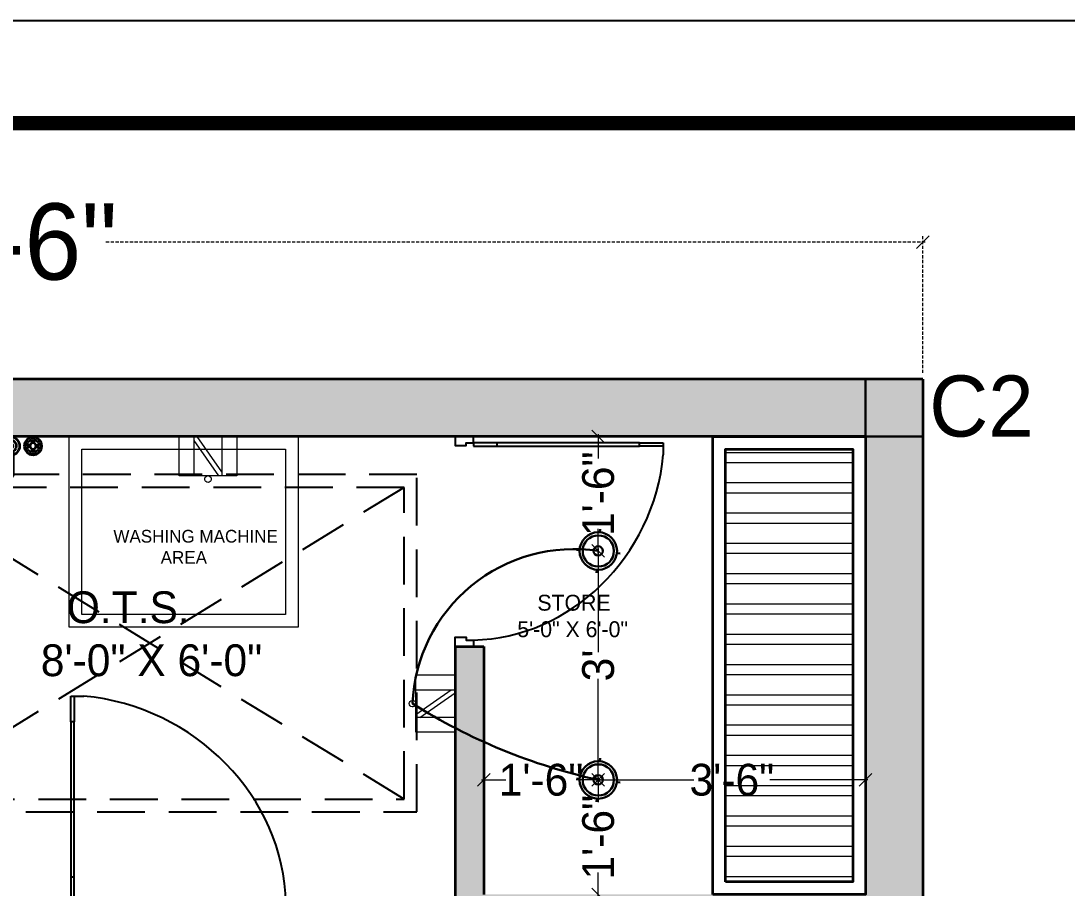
# Model space of a CAD drawing. Header units: millimetres. Extents: x -6808 to 215771, y -89660 to -16303.
# Drawn here: x 111617.9 to 111782.3, y -47087.3 to -46950.9 of the extents above; entities that cross this region are included whole.
import ezdxf

# ---------------------------------------------------------------- set-up
doc = ezdxf.new("R2010")
doc.units = ezdxf.units.MM
doc.header["$PDMODE"] = 35
doc.linetypes.add('ACAD_ISO10W100', pattern=[18, 12, -3, 0, -3])
doc.linetypes.add('DASHED', pattern=[0.75, 0.5, -0.25])
doc.layers.get('0').update_dxf_attribs({"color": 8})
doc.layers.add('AR.furniture', color=7, linetype='Continuous', lineweight=35, true_color=0x009e9e)
doc.layers.add('furniture layout', color=7, linetype='Continuous', lineweight=25, true_color=0x006161)
for name, color, linetype, lineweight in [('col.center', 5, 'ACAD_ISO10W100', 15), ('column', 5, 'Continuous', 30), ('dim2', 6, 'Continuous', 20), ('ELE.13', 7, 'Continuous', 13), ('elec dim.', 251, 'Continuous', 25), ('ELECTRICAL', 150, 'Continuous', 30), ('Projection', 190, 'DASHED', 25), ('text', 7, 'Continuous', 25), ('wall', 7, 'Continuous', 35), ('wokg dim', 152, 'DASHED', 18)]:
    doc.layers.add(name, color=color, linetype=linetype, lineweight=lineweight)
doc.layers.add('FORMAT', color=7, linetype='Continuous')
doc.layers.add('NET 01', color=8, linetype='Continuous')
doc.styles.add('SAJ', font='eurr____.ttf')
doc.dimstyles.new('SAJ', dxfattribs={"dimtxt": 5, "dimasz": 2, "dimexe": 1, "dimexo": 1, "dimgap": 0.09375, "dimtad": 0, "dimdec": 1, "dimzin": 0, "dimdsep": 46, "dimlunit": 4, "dimtxsty": 'SAJ', "dimblk": 'OBLIQUE', "dimcen": 0.125, "dimdle": 0.375, "dimadec": 0, "dimazin": 0, "dimtfac": 1, "dimtdec": 1, "dimtofl": 0, "dimtmove": 0, "dimatfit": 3, "dimldrblk": 'OBLIQUE', "dimfxl": 1, "dimtolj": 1, "dimtzin": 0, "dimlwd": 5, "dimlwe": 5, "dimarcsym": 1})

# ---------------------------------------------------------------- blocks, each defined once
blk = doc.blocks.new('_Oblique')
at = {"color": 0, "linetype": 'ByBlock', "lineweight": -2}
blk.add_line((-0.5, -0.5), (0.5, 0.5), dxfattribs=at)
blk = doc.blocks.new('*D1601')
at = {"layer": 'Defpoints', "color": 0, "transparency": 16777216}
for p in [(111759.62, -46985.69), (111465.62, -47007.26), (111759.62, -47007.26)]:
    blk.add_point(p, dxfattribs=at)
at = {"layer": 'dim2', "color": 0, "linetype": 'DASHED', "lineweight": 5, "transparency": 16777216}
for p, q in [((111465.62, -47006.26), (111465.62, -46984.69)), ((111759.62, -47006.26), (111759.62, -46984.69)), ((111465.24, -46985.69), (111594.16, -46985.69)), ((111759.99, -46985.69), (111631.07, -46985.69))]:
    blk.add_line(p, q, dxfattribs=at)
at = {"layer": 'dim2', "color": 0, "lineweight": 5, "transparency": 16777216, "xscale": 2, "yscale": 2, "zscale": 2, "rotation": 180}
blk.add_blockref('_Oblique', (111465.62, -46985.69), dxfattribs=at)
at = {"layer": 'dim2', "color": 0, "lineweight": 5, "transparency": 16777216, "xscale": 2, "yscale": 2, "zscale": 2}
blk.add_blockref('_Oblique', (111759.62, -46985.69), dxfattribs=at)
at = {"layer": 'dim2', "color": 0, "transparency": 16777216, "insert": (111612.62, -46985.69), "char_height": 12, "attachment_point": 5, "style": 'SAJ'}
blk.add_mtext('\\A1;24\'-6"', dxfattribs=at)
blk = doc.blocks.new('QEWFWE')
at = {"layer": 'NET 01'}
for p, q in [((238503.45, 15011.85), (238503.45, 15015.77)), ((238503.45, 15015.77), (238505.41, 15015.77)), ((238503.98, 15015.77), (238503.98, 15011.85)), ((238503.98, 15011.85), (238503.45, 15011.85)), ((238503.45, 15011.85), (238503.45, 14988.32)), ((238503.98, 14988.32), (238503.98, 15011.85)), ((238503.45, 14988.32), (238503.45, 14984.4)), ((238503.98, 14988.32), (238503.45, 14988.32)), ((238503.98, 14984.4), (238503.98, 14988.32)), ((238503.45, 14984.4), (238503.98, 14984.4))]:
    blk.add_line(p, q, dxfattribs=at)
for points in [[(238503.45, 14984.4), (238502.4, 14984.4), (238502.4, 14981.4), (238503.9, 14981.4), (238503.9, 14982.9), (238503.9, 14983.2), (238503.45, 14983.2)], [(238536.02, 14984.4), (238537.07, 14984.4), (238537.07, 14981.4), (238535.57, 14981.4), (238535.57, 14982.9), (238535.57, 14983.2), (238536.02, 14983.2)]]:
    blk.add_lwpolyline(points, close=True, dxfattribs=at)
blk.add_ellipse((238504.18, 14985.62), major_axis=(-29.27, 13.54), ratio=0.925766, start_param=-2.718612, end_param=-1.204625, dxfattribs=at)
blk = doc.blocks.new('CVGDRF')
at = {"layer": 'AR.furniture'}
for p, q in [((91951.07, -21891.25), (91951.07, -21894.89)), ((91952.07, -21894.89), (91952.07, -21891.25)), ((91947.46, -21895.63), (91947.2, -21895.63)), ((91947.47, -21895.88), (91947.2, -21895.88)), ((91947.82, -21895.27), (91947.82, -21895)), ((91948.07, -21895.27), (91948.07, -21895)), ((91948.43, -21895.63), (91948.7, -21895.63)), ((91948.43, -21895.88), (91948.7, -21895.88)), ((91954.71, -21895.63), (91954.45, -21895.63)), ((91954.72, -21895.88), (91954.45, -21895.88)), ((91955.07, -21895.27), (91955.07, -21895)), ((91955.32, -21895.27), (91955.32, -21895)), ((91955.68, -21895.63), (91955.95, -21895.63)), ((91955.68, -21895.88), (91955.95, -21895.88)), ((91947.82, -21896.23), (91947.82, -21896.5)), ((91948.07, -21896.23), (91948.07, -21896.5)), ((91955.07, -21896.23), (91955.07, -21896.5)), ((91955.32, -21896.23), (91955.32, -21896.5))]:
    blk.add_line(p, q, dxfattribs=at)
for centre, radius in [((91947.95, -21895.75), 1.38), ((91946.95, -21895.75), 0.28), ((91947.95, -21895.75), 0.5), ((91947.95, -21894.75), 0.28), ((91948.95, -21895.75), 0.28), ((91951.57, -21895.75), 0.5), ((91955.2, -21895.75), 1.38), ((91954.2, -21895.75), 0.28), ((91955.2, -21895.75), 0.5), ((91955.2, -21894.75), 0.28), ((91956.2, -21895.75), 0.28), ((91947.95, -21896.75), 0.28), ((91955.2, -21896.75), 0.28)]:
    blk.add_circle(centre, radius, dxfattribs=at)
for centre, radius, start, end in [((91951.57, -21891.25), 0.5, 0, 180), ((91947.95, -21895.75), 1, 105.2407, 164.2093), ((91947.95, -21895.75), 1, 16.4413, 74.0789), ((91951.57, -21895.75), 1.5, 109.6514, 70.3603), ((91951.57, -21895.75), 1, 120.3431, 59.7554), ((91955.2, -21895.75), 1, 106.12, 164.0884), ((91955.2, -21895.75), 1, 16.2342, 73.9047), ((91947.95, -21895.75), 1, 196.2342, 253.9047), ((91947.95, -21895.75), 1, 286.12, 344.0884), ((91955.2, -21895.75), 1, 196.4413, 254.0789), ((91955.2, -21895.75), 1, 285.2407, 344.2093)]:
    blk.add_arc(centre, radius, start, end, dxfattribs=at)
blk = doc.blocks.new('A$C32B276F4')
at = {"layer": 'column'}
blk.add_hatch(color=256, dxfattribs=at).paths.add_polyline_path([(9, 0), (9, 9), (0, 9), (0, 0)])
for p, q in [((0, 0), (0, 9)), ((0, 9), (9, 9)), ((9, 9), (9, 0)), ((9, 0), (0, 0))]:
    blk.add_line(p, q, dxfattribs=at)
at = {"layer": 'col.center', "linetype": 'ByBlock', "insert": (10.02, 9.59), "char_height": 9.6, "width": 293.6941, "attachment_point": 1, "style": 'SAJ'}
blk.add_mtext('\\A1;{\\fCentury Gothic|b0|i0|c0|p34;C2}', dxfattribs=at)
blk = doc.blocks.new('CEILING LIGHT')
at = {"layer": 'ELECTRICAL'}
for p, q in [((0, 3.5), (0, 3)), ((-3, 0.09), (-3.5, 0.09)), ((3.5, 0.09), (3, 0.09)), ((0, -3), (0, -3.5))]:
    blk.add_line(p, q, dxfattribs=at)
for radius in [3, 2.5, 0.75]:
    blk.add_circle((0, 0), radius, dxfattribs=at)
blk = doc.blocks.new('switch board')
for p, q in [((0, 2.33), (0, -3.5)), ((4, 2.33), (0, 2.33)), ((4, -0.51), (4, 2.33)), ((4, 0.83), (0, 0.83)), ((3.6, -2), (0, 0.51)), ((4, -1.68), (0.4, 0.83)), ((4, -0.66), (4, -0.51)), ((4, -3.5), (4, -0.66)), ((0, -2), (4, -2)), ((0, -3.5), (4, -3.5))]:
    blk.add_line(p, q)
blk.add_arc((4.33, -0.59), 0.336, 193.0399, 166.9601)
blk = doc.blocks.new('*D1544')
at = {"layer": 'Defpoints', "color": 0, "transparency": 16777216}
for p in [(111690.62, -47070.26), (111690.62, -47070.26), (111708.62, -47070.26)]:
    blk.add_point(p, dxfattribs=at)
at = {"layer": 'elec dim.', "color": 0, "lineweight": 5, "transparency": 16777216}
for p, q in [((111690.24, -47070.26), (111694.1, -47070.26)), ((111708.99, -47070.26), (111705.14, -47070.26))]:
    blk.add_line(p, q, dxfattribs=at)
at = {"layer": 'elec dim.', "color": 0, "lineweight": 5, "transparency": 16777216, "xscale": 2, "yscale": 2, "zscale": 2, "rotation": 180}
blk.add_blockref('_Oblique', (111690.62, -47070.26), dxfattribs=at)
at = {"layer": 'elec dim.', "color": 0, "lineweight": 5, "transparency": 16777216, "xscale": 2, "yscale": 2, "zscale": 2}
blk.add_blockref('_Oblique', (111708.62, -47070.26), dxfattribs=at)
at = {"layer": 'elec dim.', "color": 0, "transparency": 16777216, "insert": (111699.62, -47070.26), "char_height": 5, "attachment_point": 5, "style": 'SAJ'}
blk.add_mtext('\\A1;1\'-6"', dxfattribs=at)
blk = doc.blocks.new('*D1545')
at = {"layer": 'Defpoints', "color": 0, "transparency": 16777216}
for p in [(111708.62, -47070.26), (111708.62, -47088.26), (111708.62, -47088.26)]:
    blk.add_point(p, dxfattribs=at)
at = {"layer": 'elec dim.', "color": 0, "lineweight": 5, "transparency": 16777216}
for p, q in [((111708.62, -47069.89), (111708.62, -47073.74)), ((111708.62, -47088.64), (111708.62, -47084.79))]:
    blk.add_line(p, q, dxfattribs=at)
at = {"layer": 'elec dim.', "color": 0, "lineweight": 5, "transparency": 16777216, "xscale": 2, "yscale": 2, "zscale": 2}
for p, rotation in [((111708.62, -47070.26), 90), ((111708.62, -47088.26), 270)]:
    blk.add_blockref('_Oblique', p, dxfattribs=dict(at, rotation=rotation))
at = {"layer": 'elec dim.', "color": 0, "transparency": 16777216, "insert": (111708.62, -47079.26), "char_height": 5, "attachment_point": 5, "rotation": 90, "style": 'SAJ'}
blk.add_mtext('\\A1;1\'-6"', dxfattribs=at)
blk = doc.blocks.new('*D1564')
at = {"layer": 'Defpoints', "color": 0, "transparency": 16777216}
for p in [(111708.62, -47070.26), (111750.62, -47070.26), (111750.62, -47070.26)]:
    blk.add_point(p, dxfattribs=at)
at = {"layer": 'elec dim.', "color": 0, "lineweight": 5, "transparency": 16777216}
for p, q in [((111708.24, -47070.26), (111723.64, -47070.26)), ((111750.99, -47070.26), (111735.6, -47070.26))]:
    blk.add_line(p, q, dxfattribs=at)
at = {"layer": 'elec dim.', "color": 0, "lineweight": 5, "transparency": 16777216, "xscale": 2, "yscale": 2, "zscale": 2, "rotation": 180}
blk.add_blockref('_Oblique', (111708.62, -47070.26), dxfattribs=at)
at = {"layer": 'elec dim.', "color": 0, "lineweight": 5, "transparency": 16777216, "xscale": 2, "yscale": 2, "zscale": 2}
blk.add_blockref('_Oblique', (111750.62, -47070.26), dxfattribs=at)
at = {"layer": 'elec dim.', "color": 0, "transparency": 16777216, "insert": (111729.62, -47070.26), "char_height": 5, "attachment_point": 5, "style": 'SAJ'}
blk.add_mtext('\\A1;3\'-6"', dxfattribs=at)
blk = doc.blocks.new('*D1565')
at = {"layer": 'Defpoints', "color": 0, "transparency": 16777216}
for p in [(111708.62, -47034.26), (111708.62, -47034.26), (111708.62, -47070.26)]:
    blk.add_point(p, dxfattribs=at)
at = {"layer": 'elec dim.', "color": 0, "lineweight": 5, "transparency": 16777216}
for p, q in [((111708.62, -47033.89), (111708.62, -47050.18)), ((111708.62, -47070.64), (111708.62, -47054.35)), ((111709.62, -47070.26), (111709.62, -47070.26))]:
    blk.add_line(p, q, dxfattribs=at)
at = {"layer": 'elec dim.', "color": 0, "lineweight": 5, "transparency": 16777216, "xscale": 2, "yscale": 2, "zscale": 2}
for p, rotation in [((111708.62, -47034.26), 90), ((111708.62, -47070.26), 270)]:
    blk.add_blockref('_Oblique', p, dxfattribs=dict(at, rotation=rotation))
at = {"layer": 'elec dim.', "color": 0, "transparency": 16777216, "insert": (111708.62, -47052.26), "char_height": 5, "attachment_point": 5, "rotation": 90, "style": 'SAJ'}
blk.add_mtext("\\A1;3'", dxfattribs=at)
blk = doc.blocks.new('*D1566')
at = {"layer": 'Defpoints', "color": 0, "transparency": 16777216}
for p in [(111708.62, -47016.26), (111708.62, -47016.26), (111708.62, -47034.26)]:
    blk.add_point(p, dxfattribs=at)
at = {"layer": 'elec dim.', "color": 0, "lineweight": 5, "transparency": 16777216}
for p, q in [((111708.62, -47015.89), (111708.62, -47019.74)), ((111708.62, -47034.64), (111708.62, -47030.79))]:
    blk.add_line(p, q, dxfattribs=at)
at = {"layer": 'elec dim.', "color": 0, "lineweight": 5, "transparency": 16777216, "xscale": 2, "yscale": 2, "zscale": 2}
for p, rotation in [((111708.62, -47016.26), 90), ((111708.62, -47034.26), 270)]:
    blk.add_blockref('_Oblique', p, dxfattribs=dict(at, rotation=rotation))
at = {"layer": 'elec dim.', "color": 0, "transparency": 16777216, "insert": (111708.62, -47025.26), "char_height": 5, "attachment_point": 5, "rotation": 90, "style": 'SAJ'}
blk.add_mtext('\\A1;1\'-6"', dxfattribs=at)

msp = doc.modelspace()

# ---------------------------------------------------------------- hatches: boundary and pattern name
at = {"layer": 'AR.furniture', "lineweight": 5}
h = msp.add_hatch(dxfattribs=at)
h.set_pattern_fill('ANSI32', color=256, scale=0.5, angle=135, style=0)
h.set_pattern_definition([(180, (68322.0363, -141694.0845), (-4e-15, -4.7625), []), (180, (68320.449, -141692.497), (-4e-15, -4.7625), [])])
h.paths.add_polyline_path([(111748.619, -47018.262), (111728.619, -47018.262), (111728.619, -47086.262), (111748.619, -47086.262)])
at = {"layer": 'wokg dim'}
h = msp.add_hatch(color=252, dxfattribs=at)
h.dxf.hatch_style = 1
h.paths.add_polyline_path([(111759.619, -47007.262), (111465.619, -47007.262), (111465.619, -47699.262), (111487.369, -47699.262), (111487.369, -47690.262), (111474.619, -47690.262), (111474.619, -47546.262), (111553.17, -47546.262), (111553.17, -47541.762), (111474.619, -47541.762), (111474.619, -47466.762), (111479.119, -47466.762), (111479.119, -47462.262), (111474.619, -47462.262), (111474.619, -47420.262), (111479.119, -47420.262), (111479.119, -47415.762), (111474.619, -47415.762), (111474.619, -47277.262), (111569.119, -47277.262), (111569.119, -47272.762), (111474.619, -47272.762), (111474.619, -47092.762), (111504.619, -47092.762), (111504.619, -47088.262), (111474.619, -47088.262), (111474.619, -47081.262), (111474.619, -47016.262), (111582.619, -47016.262), (111582.619, -47031.262), (111587.119, -47031.262), (111587.119, -47016.262), (111750.619, -47016.262), (111750.619, -47088.262), (111690.619, -47088.262), (111690.619, -47049.262), (111686.119, -47049.262), (111686.119, -47092.762), (111750.619, -47092.762), (111750.619, -47128.762), (111750.619, -47272.762), (111666.619, -47272.762), (111666.619, -47277.262), (111750.619, -47277.262), (111750.619, -47484.762), (111686.119, -47484.762), (111686.119, -47493.762), (111750.619, -47493.762), (111750.619, -47694.762), (111741.619, -47694.762), (111741.619, -47699.262), (111759.619, -47699.262)])

# ---------------------------------------------------------------- linework, layer by layer
at = {"layer": 'AR.furniture'}
for points in [[(111726.619, -47088.262), (111726.619, -47016.262), (111750.619, -47016.262), (111750.619, -47088.262)], [(111728.619, -47086.262), (111728.619, -47018.262), (111748.619, -47018.262), (111748.619, -47086.262)]]:
    msp.add_lwpolyline(points, close=True, dxfattribs=at)
at = {"layer": 'ELECTRICAL', "linetype": 'Continuous'}
for centre, radius, start, end in [((111704.759, -47059.331), 25.364, 81.24675, 177.58483), ((111728.645, -46980.003), 92.454, 237.82867, 257.49005)]:
    msp.add_arc(centre, radius, start, end, dxfattribs=at)
at = {"layer": 'FORMAT', "color": 0}
msp.add_lwpolyline([(111141.806, -46950.923), (111141.806, -48035.573), (111905.644, -48035.573), (111905.644, -46950.923)], close=True, dxfattribs=at)
msp.add_lwpolyline([(111141.806, -46950.923), (111141.806, -48035.573), (111905.644, -48035.573), (111905.644, -46950.923)], close=True, dxfattribs=at)
at = {"layer": 'FORMAT', "color": 0, "const_width": 2.24}
msp.add_lwpolyline([(111157.883, -46967), (111157.883, -48019.496), (111889.567, -48019.496), (111889.567, -46967)], close=True, dxfattribs=at)
msp.add_lwpolyline([(111157.883, -46967), (111157.883, -48019.496), (111889.567, -48019.496), (111889.567, -46967)], close=True, dxfattribs=at)
at = {"layer": 'furniture layout', "linetype": 'ByBlock', "lineweight": 13}
for points in [[(111625.445, -47016.262), (111661.445, -47016.262), (111661.445, -47046.262), (111625.445, -47046.262)], [(111627.445, -47018.262), (111659.445, -47018.262), (111659.445, -47044.262), (111627.445, -47044.262)]]:
    msp.add_lwpolyline(points, close=True, dxfattribs=at)
at = {"layer": 'Projection', "ltscale": 15}
for p, q in [((111678.119, -47073.262), (111598.119, -47024.262)), ((111678.119, -47024.262), (111598.119, -47073.262))]:
    msp.add_line(p, q, dxfattribs=at)
for points in [[(111680.119, -47022.262), (111596.119, -47022.262), (111596.119, -47075.262), (111680.119, -47075.262)], [(111678.119, -47024.262), (111598.119, -47024.262), (111598.119, -47073.262), (111678.119, -47073.262)]]:
    msp.add_lwpolyline(points, close=True, dxfattribs=at)
at = {"layer": 'wall'}
for p, q in [((111759.619, -47007.262), (111465.619, -47007.262)), ((111759.619, -47007.262), (111759.619, -47795.262)), ((111750.619, -47016.262), (111587.119, -47016.262)), ((111750.619, -47016.262), (111750.619, -47088.262))]:
    msp.add_line(p, q, dxfattribs=at)
at = {"layer": 'wall', "color": 1}
for p, q in [((111686.119, -47049.262), (111686.119, -47092.762)), ((111686.119, -47049.262), (111690.619, -47049.262)), ((111690.619, -47049.262), (111690.619, -47088.262))]:
    msp.add_line(p, q, dxfattribs=at)

# ---------------------------------------------------------------- block references
at = {"linetype": 'ByBlock', "lineweight": 20, "xscale": 1.038400761724914, "yscale": 1.038400761724914, "zscale": 1.038400761724914}
msp.add_blockref('QEWFWE', (-136036.452, -62649.455), dxfattribs=at)
at = {"layer": 'AR.furniture', "xscale": -1, "rotation": 180}
msp.add_blockref('CVGDRF', (19664.576, -68913.514), dxfattribs=at)
at = {"layer": 'column'}
msp.add_blockref('A$C32B276F4', (111750.619, -47016.262), dxfattribs=at)
at = {"layer": 'ELE.13', "ltscale": 4}
for name, p, xscale, yscale, zscale, rotation in [('switch board', (111646.365, -47016.262), -1.548617276446917, 1.548617276246659, 1.548617276427928, 89.99613793678397), ('CEILING LIGHT', (111708.619, -47034.262), -0.9818181818043532, 0.9818181818118316, 0.9818181818181811, 175.1736252210289), ('switch board', (111686.119, -47057.353), -1.548617276446917, 1.548617276246659, 1.548617276427928, 359.996137936784), ('CEILING LIGHT', (111708.619, -47070.262), -0.9818181818043532, 0.9818181818118316, 0.9818181818181811, 175.1736252210289)]:
    msp.add_blockref(name, p, dxfattribs=dict(at, xscale=xscale, yscale=yscale, zscale=zscale, rotation=rotation))
at = {"layer": 'wall', "color": 1, "xscale": 0.9518673649145052, "yscale": 0.9518673649145052, "zscale": 0.9518673649145052, "rotation": 270}
msp.add_blockref('QEWFWE', (97425.817, 180006.386), dxfattribs=at)

# ---------------------------------------------------------------- texts
at = {"layer": 'text', "ltscale": 2, "attachment_point": 1, "style": 'SAJ'}
for s, insert, char_height, width in [('\\A1;{\\fCentury Gothic|b0|i0|c0|p34;  WASHING MACHINE\\P            AREA}', (111630.918, -47030.945), 2, 244.74508), ('\\A1;{\\fCentury Gothic|b0|i0|c0|p34; \\H0.83333x; O.T.S.\\P8\'-0" X 6\'-0"}', (111620.993, -47040.608), 6, 244.74508), ('\\A1;{\\fCentury Gothic|b0|i0|c0|p34;  \\H0.83333x; STORE\\P5\'-0" X 6\'-0"}', (111695.884, -47041.144), 3, 115.0205)]:
    msp.add_mtext(s, dxfattribs=dict(at, insert=insert, char_height=char_height, width=width))

# ---------------------------------------------------------------- dimensions: what is measured, and where the dimension line sits
at = {"layer": 'dim2'}
dim = msp.add_aligned_dim(p1=(111465.619, -47007.262), p2=(111759.619, -47007.262), distance=21.574, dimstyle='SAJ', override={"dimtxt": 12}, dxfattribs=at)
dim.commit()
dim.dimension.update_dxf_attribs({"geometry": '*D1601', "text_midpoint": (111612.619, -46985.689)})
at = {"layer": 'elec dim.'}
for p1, p2, picture, middle in [((111708.619, -47034.262), (111708.619, -47016.262), '*D1566', (111708.619, -47025.262)), ((111708.618, -47070.262), (111708.619, -47034.262), '*D1565', (111708.619, -47052.262)), ((111708.619, -47070.262), (111690.619, -47070.262), '*D1544', (111699.619, -47070.262)), ((111708.619, -47070.262), (111750.619, -47070.262), '*D1564', (111729.619, -47070.262)), ((111708.619, -47070.262), (111708.619, -47088.262), '*D1545', (111708.619, -47079.262))]:
    dim = msp.add_aligned_dim(p1=p1, p2=p2, distance=0, dimstyle='SAJ', override={"dimfxl": 4}, dxfattribs=at)
    dim.commit()
    dim.dimension.update_dxf_attribs({"geometry": picture, "text_midpoint": middle})

doc.saveas('drawing.dxf')
